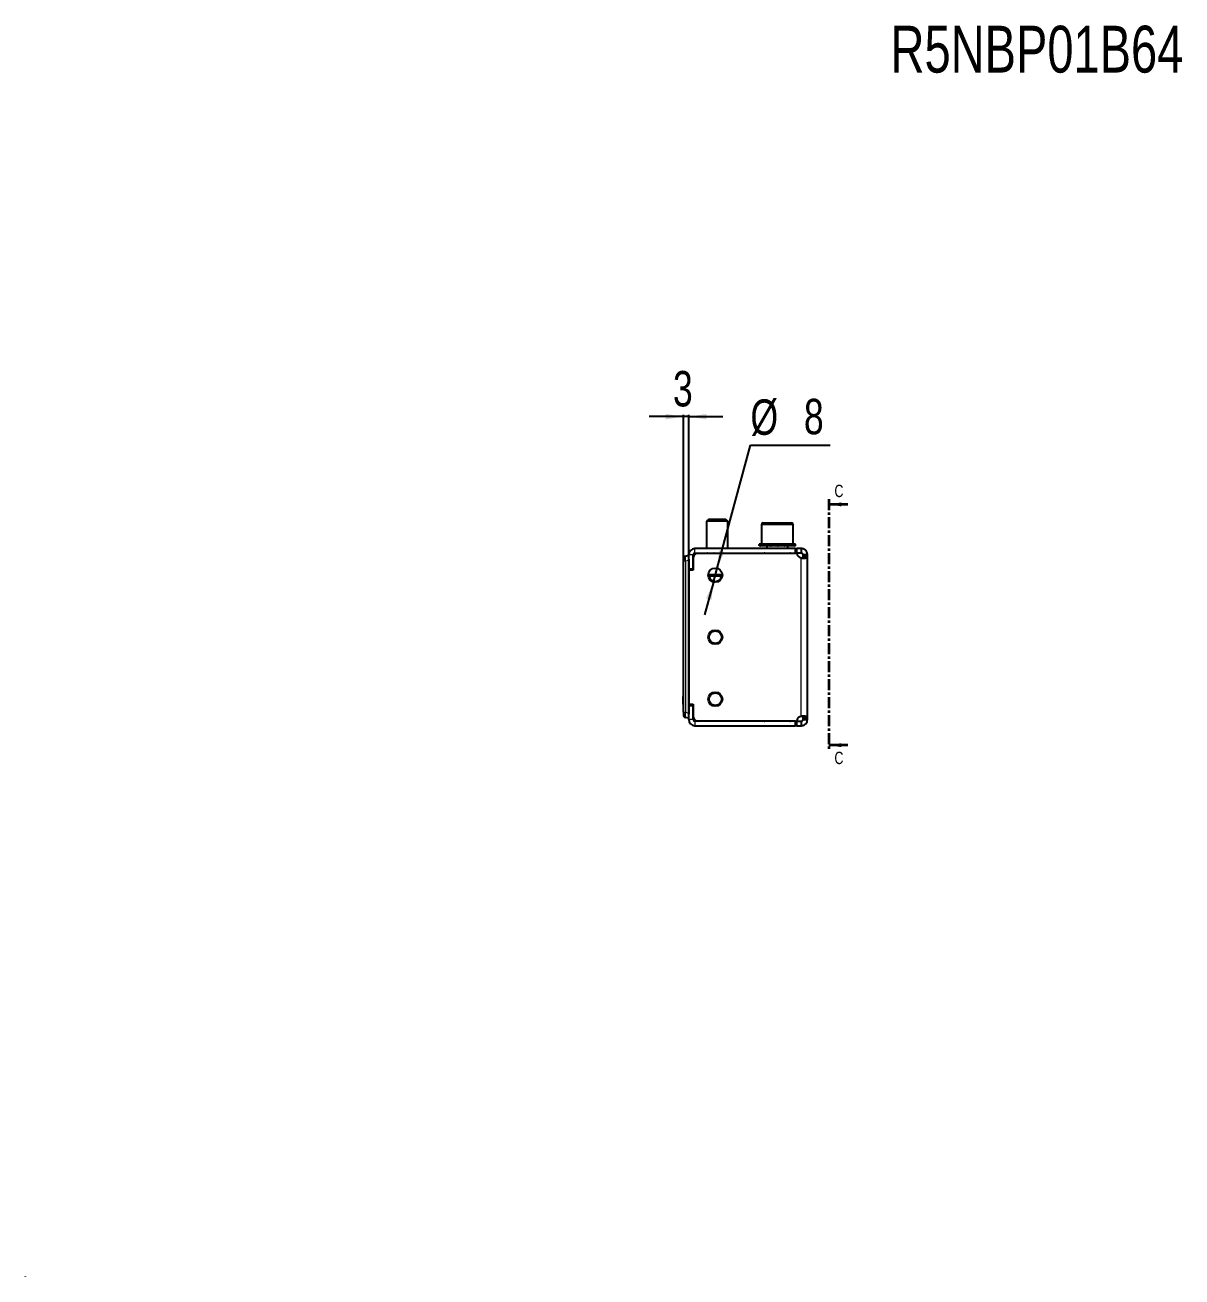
# Model space of a CAD drawing. Header units: millimetres. Extents: x -438 to 2619, y -470 to 591.
# Drawn here: x 397 to 1049, y -116 to 591 of the extents above; entities that cross this region are included whole.
import ezdxf

# ---------------------------------------------------------------- set-up
doc = ezdxf.new("R2010")
doc.units = ezdxf.units.MM
doc.linetypes.add('CENTER', pattern=[10.16, 6.35, -1.27, 1.27, -1.27])
doc.layers.add('FORMAT', color=7, linetype='Continuous')
doc.styles.add('SLDTEXTSTYLE0', font='TXT', dxfattribs={"width": 0.75})
doc.dimstyles.new('SLDDIMSTYLE1', dxfattribs={"dimtxt": 20, "dimasz": 10, "dimexe": 0, "dimexo": 0.0625, "dimgap": 5, "dimtad": 2, "dimdec": 1, "dimrnd": 1e-09, "dimzin": 12, "dimdsep": 46, "dimtxsty": 'SLDTEXTSTYLE0', "dimsah": 1, "dimcen": 0.09, "dimadec": 0, "dimazin": 3, "dimtfac": 1, "dimtmove": 0, "dimatfit": 0, "dimfxl": 0, "dimfrac": 2, "dimtolj": 1, "dimtzin": 12, "dimarcsym": 0})
doc.dimstyles.new('SLDDIMSTYLE2', dxfattribs={"dimtxt": 20, "dimasz": 10, "dimexe": 0, "dimexo": 0.0625, "dimgap": 5, "dimtad": 0, "dimtih": 1, "dimtoh": 1, "dimdec": 1, "dimrnd": 1e-09, "dimzin": 12, "dimdsep": 46, "dimtxsty": 'SLDTEXTSTYLE0', "dimsah": 1, "dimcen": 0, "dimadec": 0, "dimazin": 3, "dimtfac": 1, "dimtmove": 0, "dimatfit": 3, "dimfxl": 0, "dimfrac": 2, "dimtolj": 1, "dimtzin": 12, "dimarcsym": 0})

# ---------------------------------------------------------------- blocks, each defined once
blk = doc.blocks.new('_D_4')
at = {"layer": 'FORMAT'}
for p, q in [((768.1, 369.45), (748.87, 369.45)), ((768.1, 287.86), (768.1, 370.45)), ((771.1, 369.45), (768.1, 369.45)), ((771.1, 282.86), (771.1, 370.45)), ((771.1, 369.45), (790.34, 369.45))]:
    blk.add_line(p, q, dxfattribs=at)
for points in [[(768.1, 369.45), (758.1, 370.99), (758.1, 367.91)], [(771.1, 369.45), (781.1, 367.91), (781.1, 370.99)]]:
    blk.add_solid(points, dxfattribs=at)
at = {"layer": 'FORMAT', "insert": (762.22, 395.23), "char_height": 20, "attachment_point": 1, "style": 'SLDTEXTSTYLE0'}
blk.add_mtext('3', dxfattribs=at)
blk = doc.blocks.new('_D_5')
at = {"layer": 'FORMAT'}
for p, q in [((787.15, 283.81), (805.95, 353.42)), ((805.95, 353.42), (850.89, 353.42)), ((785.06, 276.09), (787.15, 283.81)), ((785.06, 276.09), (780.05, 257.52))]:
    blk.add_line(p, q, dxfattribs=at)
for points in [[(787.15, 283.81), (791.24, 293.06), (788.27, 293.86)], [(785.06, 276.09), (780.97, 266.83), (783.94, 266.03)]]:
    blk.add_solid(points, dxfattribs=at)
at = {"layer": 'FORMAT', "char_height": 20, "attachment_point": 1, "style": 'SLDTEXTSTYLE0'}
for s, insert in [('%%c', (805.95, 379.2)), ('8', (836.11, 379.51))]:
    blk.add_mtext(s, dxfattribs=dict(at, insert=insert))

msp = doc.modelspace()

# ---------------------------------------------------------------- linework, layer by layer
at = {"color": 7, "linetype": 'CENTER', "lineweight": 35}
msp.add_line((850.25, 322.91), (850.25, 180.96), dxfattribs=at)
at = {"color": 7, "linetype": 'Continuous', "lineweight": 35}
for p, q in [((860.89, 319.91), (850.25, 319.91)), ((860.89, 183.96), (850.25, 183.96))]:
    msp.add_line(p, q, dxfattribs=at)
at = {"color": 7, "linetype": 'Continuous', "lineweight": 25}
for p, q in [((782.18, 311.45), (781.1, 310.37)), ((792.03, 311.45), (782.18, 311.45)), ((793.1, 310.37), (792.03, 311.45)), ((781.1, 310.37), (781.1, 294.95)), ((793.1, 310.37), (781.1, 310.37)), ((793.1, 294.95), (793.1, 310.37)), ((812.1, 308.45), (812.1, 297.45)), ((813.1, 309.45), (829.1, 309.45)), ((830.1, 297.45), (830.1, 308.45)), ((810.85, 297.45), (810.85, 296.45)), ((810.86, 297.45), (810.86, 297.2)), ((811.69, 297.45), (810.86, 297.45)), ((810.86, 297.45), (810.86, 297.45)), ((811.69, 297.45), (811.79, 297.45)), ((811.79, 297.45), (811.79, 297.2)), ((813.96, 297.45), (811.79, 297.45)), ((813.96, 297.45), (814.14, 297.45)), ((814.14, 297.45), (814.14, 297.2)), ((817.31, 297.45), (814.14, 297.45)), ((817.31, 297.45), (817.55, 297.45)), ((817.55, 297.45), (817.55, 297.2)), ((821.25, 297.45), (817.55, 297.45)), ((821.24, 297.45), (821.5, 297.45)), ((821.25, 297.45), (821.32, 297.45)), ((821.45, 297.45), (821.49, 297.45)), ((821.49, 297.45), (821.49, 297.2)), ((825.16, 297.45), (821.49, 297.45)), ((825.16, 297.45), (825.38, 297.45)), ((825.38, 297.45), (825.38, 297.2)), ((828.45, 297.45), (825.38, 297.45)), ((828.45, 297.45), (828.62, 297.45)), ((828.62, 297.45), (828.62, 297.2)), ((830.63, 297.45), (828.62, 297.45)), ((830.63, 297.45), (830.72, 297.45)), ((830.72, 297.45), (830.72, 297.2)), ((831.35, 297.45), (830.72, 297.45)), ((831.35, 296.45), (831.35, 297.45)), ((769.22, 290.74), (770.9, 291.2)), ((770.9, 291.2), (771.1, 291.2)), ((771.1, 283.5), (771.1, 291.45)), ((773.6, 283.5), (773.6, 291.45)), ((773.7, 289.85), (773.7, 282.85)), ((831.2, 294.95), (774.6, 294.95)), ((774.6, 292.45), (831.2, 292.45)), ((776.2, 292.35), (831.18, 292.35)), ((776.85, 292.45), (776.85, 292.35)), ((777.15, 292.45), (777.15, 292.35)), ((778.83, 292.45), (778.83, 292.35)), ((781.78, 292.45), (781.78, 292.35)), ((785.54, 292.45), (785.54, 292.35)), ((789.53, 292.45), (789.53, 292.35)), ((793.16, 292.45), (793.16, 292.35)), ((795.86, 292.45), (795.86, 292.35)), ((797.23, 292.45), (797.23, 292.35)), ((797.35, 292.35), (797.35, 292.45)), ((810.86, 296.45), (810.86, 296.7)), ((811.69, 296.45), (810.86, 296.45)), ((810.86, 296.45), (810.86, 296.45)), ((811.69, 296.45), (811.79, 296.45)), ((811.79, 296.45), (811.79, 296.7)), ((813.96, 296.45), (811.79, 296.45)), ((813.96, 296.45), (814.14, 296.45)), ((814.14, 296.45), (814.14, 296.7)), ((817.31, 296.45), (814.14, 296.45)), ((815.1, 296.45), (815.1, 294.95)), ((817.31, 296.45), (817.55, 296.45)), ((817.55, 296.45), (817.55, 296.7)), ((821.25, 296.45), (817.55, 296.45)), ((821.25, 296.45), (821.4, 296.45)), ((821.4, 296.45), (821.49, 296.45)), ((821.49, 296.45), (821.49, 296.7)), ((825.16, 296.45), (821.49, 296.45)), ((825.16, 296.45), (825.38, 296.45)), ((825.38, 296.45), (825.38, 296.7)), ((828.45, 296.45), (825.38, 296.45)), ((827.1, 294.95), (827.1, 296.45)), ((828.45, 296.45), (828.62, 296.45)), ((828.62, 296.45), (828.62, 296.7)), ((830.63, 296.45), (828.62, 296.45)), ((830.63, 296.45), (830.72, 296.45)), ((830.72, 296.45), (830.72, 296.7)), ((831.35, 296.45), (830.72, 296.45)), ((831.2, 294.95), (832.2, 294.95)), ((832.2, 292.45), (831.2, 292.45)), ((832.2, 292.45), (832.2, 294.95)), ((834.6, 294.95), (832.2, 294.95)), ((834.6, 292.45), (832.2, 292.45)), ((834.6, 294.95), (834.6, 292.45)), ((838.1, 291.45), (835.6, 291.45)), ((835.6, 290.23), (835.6, 291.45)), ((838.1, 290.23), (835.6, 290.23)), ((838.1, 290.23), (838.1, 291.45)), ((838.1, 199.67), (838.1, 290.23)), ((768.1, 289.3), (768.1, 287.85)), ((768.1, 213.4), (768.1, 287.85)), ((770.9, 288.3), (770.9, 202.1)), ((771.1, 288.92), (771.1, 201.47)), ((771.1, 283.5), (773.6, 283.5)), ((771.1, 207.05), (771.1, 282.85)), ((773.7, 282.85), (771.1, 282.85)), ((773.7, 284.43), (773.6, 284.21)), ((790.07, 279.45), (782.14, 279.45)), ((768.1, 205.2), (768.1, 213.4)), ((767.9, 211.45), (768.1, 211.45)), ((767.9, 211.1), (768.1, 211.1)), ((767.9, 210.38), (767.9, 211.1)), ((767.9, 210.38), (768.1, 210.38)), ((767.9, 209.43), (767.9, 209.54)), ((767.9, 207.97), (768.1, 207.97)), ((767.9, 207.43), (767.9, 207.97)), ((767.9, 207.43), (768.1, 207.43)), ((767.9, 207.14), (768.1, 207.14)), ((768.1, 202.55), (768.1, 205.2)), ((771.1, 207.05), (773.7, 207.05)), ((771.1, 198.45), (771.1, 206.4)), ((771.1, 206.4), (773.6, 206.4)), ((773.6, 198.45), (773.6, 206.4)), ((773.7, 205.97), (773.6, 206.18)), ((773.7, 207.05), (773.7, 200.05)), ((768.1, 202.55), (768.1, 201.1)), ((770.9, 199.2), (769.22, 199.65)), ((771.1, 199.2), (770.9, 199.2)), ((835.6, 199.67), (838.1, 199.67)), ((835.6, 198.45), (835.6, 199.67)), ((835.6, 198.45), (838.1, 198.45)), ((838.1, 198.45), (838.1, 199.67)), ((831.2, 197.45), (774.6, 197.45)), ((774.6, 194.95), (831.2, 194.95)), ((831.18, 197.55), (776.2, 197.55)), ((831.2, 197.45), (832.2, 197.45)), ((832.2, 194.95), (831.2, 194.95)), ((832.2, 194.95), (832.2, 197.45)), ((832.2, 197.45), (834.6, 197.45)), ((832.2, 194.95), (834.6, 194.95)), ((834.6, 197.45), (834.6, 194.95)), ((396.58, -116.1), (396.58, -116.3))]:
    msp.add_line(p, q, dxfattribs=at)
at = {"color": 8, "linetype": 'Continuous', "lineweight": 18}
for p, q in [((830.1, 308.45), (812.1, 308.45)), ((773.6, 291.45), (771.1, 291.45)), ((774.6, 292.45), (774.6, 294.95)), ((831.2, 292.45), (831.2, 294.95)), ((769.22, 287.85), (768.1, 287.85)), ((770.9, 288.3), (769.22, 287.85)), ((769.22, 287.85), (769.22, 202.55)), ((771.3, 283.5), (771.3, 282.85)), ((834.6, 200.22), (834.6, 289.67)), ((782.14, 280.45), (790.07, 280.45)), ((767.9, 209.25), (768.1, 209.25)), ((771.3, 207.05), (771.3, 206.4)), ((768.1, 202.55), (769.22, 202.55)), ((769.22, 202.55), (770.9, 202.1)), ((773.6, 198.45), (771.1, 198.45)), ((774.6, 197.45), (774.6, 194.95)), ((831.2, 194.95), (831.2, 197.45))]:
    msp.add_line(p, q, dxfattribs=at)
at = {"color": 7, "linetype": 'Continuous', "lineweight": 25}
for centre, radius in [((786.1, 279.95), 4), ((786.1, 244.95), 4), ((786.1, 244.95), 3.5), ((786.1, 209.95), 4), ((786.1, 209.95), 3.5)]:
    msp.add_circle(centre, radius, dxfattribs=at)
for centre, radius, start, end in [((813.1, 308.45), 1, 90, 180), ((829.1, 308.45), 1, 0, 90), ((769.6, 289.3), 1.5, 105, 180), ((774.6, 291.45), 3.5, 90, 180), ((774.6, 291.45), 1, 90, 180), ((776.2, 289.85), 2.5, 90, 180), ((813.75, 292.1), 0.35, 45.58469, 90), ((828.45, 292.1), 0.35, 90, 134.41531), ((831.18, 291.35), 1, 22.88538, 90), ((835.33, 293.1), 3.5, 202.88538, 258.10519), ((786.1, 279.95), 3.5, 188.21321, 351.78679), ((769.6, 201.1), 1.5, 180, 255), ((774.6, 198.45), 3.5, 180, 270), ((774.6, 198.45), 1, 180, 270), ((776.2, 200.05), 2.5, 180, 270), ((831.18, 198.55), 1, 270, 337.11462), ((835.33, 196.8), 3.5, 101.89481, 157.11462), ((813.75, 197.8), 0.35, 270, 314.41531), ((828.45, 197.8), 0.35, 225.58469, 270)]:
    msp.add_arc(centre, radius, start, end, dxfattribs=at)
at = {"color": 8, "linetype": 'Continuous', "lineweight": 18}
for centre, major_axis, start_param, end_param in [((769.6, 287.74), (-0.38, 3), 0.016741, 1.520499), ((769.6, 202.65), (0.38, 3), 1.621093, 3.124852)]:
    msp.add_ellipse(centre, major_axis=major_axis, ratio=0.123038, start_param=start_param, end_param=end_param, dxfattribs=at)
at = {"color": 7, "linetype": 'Continuous', "lineweight": 25}
for centre, major_axis, start_param, end_param in [((782.5, 291.2), (-11.57, -3.1), 6.030113, 6.216148), ((782.5, 199.2), (-11.57, 3.1), 0.067037, 0.253072)]:
    msp.add_ellipse(centre, major_axis=major_axis, ratio=0.250563, start_param=start_param, end_param=end_param, dxfattribs=at)
for points, knots in [([(810.86, 297.2), (810.86, 297.24), (810.86, 297.3), (810.86, 297.38), (810.86, 297.43), (810.86, 297.45)], [0, 0, 0, 0, 0.4999808, 0.7499881, 1, 1, 1, 1]), ([(811.79, 297.2), (811.77, 297.24), (811.75, 297.3), (811.71, 297.38), (811.7, 297.43), (811.69, 297.45)], [0, 0, 0, 0, 0.499981, 0.749988, 1, 1, 1, 1]), ([(814.14, 297.2), (814.11, 297.24), (814.06, 297.3), (814, 297.38), (813.97, 297.43), (813.96, 297.45)], [0, 0, 0, 0, 0.499981, 0.749988, 1, 1, 1, 1]), ([(817.55, 297.2), (817.51, 297.24), (817.45, 297.3), (817.37, 297.38), (817.33, 297.43), (817.31, 297.45)], [0, 0, 0, 0, 0.499981, 0.749988, 1, 1, 1, 1]), ([(821.49, 297.2), (821.45, 297.24), (821.39, 297.3), (821.31, 297.38), (821.27, 297.43), (821.25, 297.45)], [0, 0, 0, 0, 0.499981, 0.749988, 1, 1, 1, 1]), ([(821.49, 297.2), (821.48, 297.27), (821.45, 297.4), (821.41, 297.43), (821.4, 297.45)], [0, 0, 0, 0, 0.561794, 1, 1, 1, 1]), ([(825.38, 297.2), (825.35, 297.24), (825.29, 297.3), (825.21, 297.38), (825.18, 297.43), (825.16, 297.45)], [0, 0, 0, 0, 0.499981, 0.749988, 1, 1, 1, 1]), ([(828.62, 297.2), (828.59, 297.24), (828.55, 297.3), (828.49, 297.38), (828.47, 297.43), (828.45, 297.45)], [0, 0, 0, 0, 0.499981, 0.749988, 1, 1, 1, 1]), ([(830.72, 297.2), (830.7, 297.24), (830.68, 297.3), (830.65, 297.38), (830.63, 297.43), (830.63, 297.45)], [0, 0, 0, 0, 0.499981, 0.749988, 1, 1, 1, 1]), ([(777.11, 292.35), (777.11, 292.36), (777.1, 292.39), (777.09, 292.43), (777.09, 292.45)], [0, 0, 0, 0, 0.374848, 1, 1, 1, 1]), ([(778.75, 292.35), (778.74, 292.36), (778.72, 292.39), (778.7, 292.43), (778.69, 292.45)], [0, 0, 0, 0, 0.374848, 1, 1, 1, 1]), ([(781.65, 292.35), (781.64, 292.36), (781.61, 292.39), (781.59, 292.43), (781.57, 292.45)], [0, 0, 0, 0, 0.374848, 1, 1, 1, 1]), ([(785.39, 292.35), (785.38, 292.36), (785.34, 292.39), (785.31, 292.43), (785.29, 292.45)], [0, 0, 0, 0, 0.374848, 1, 1, 1, 1]), ([(789.39, 292.35), (789.38, 292.36), (789.34, 292.39), (789.31, 292.43), (789.29, 292.45)], [0, 0, 0, 0, 0.374848, 1, 1, 1, 1]), ([(793.04, 292.35), (793.03, 292.36), (793, 292.39), (792.97, 292.43), (792.96, 292.45)], [0, 0, 0, 0, 0.374848, 1, 1, 1, 1]), ([(795.78, 292.35), (795.78, 292.36), (795.76, 292.39), (795.74, 292.43), (795.73, 292.45)], [0, 0, 0, 0, 0.374848, 1, 1, 1, 1]), ([(797.21, 292.35), (797.21, 292.36), (797.2, 292.39), (797.2, 292.43), (797.19, 292.45)], [0, 0, 0, 0, 0.374848, 1, 1, 1, 1]), ([(810.86, 296.45), (810.86, 296.47), (810.86, 296.51), (810.86, 296.59), (810.86, 296.66), (810.86, 296.7)], [0, 0, 0, 0, 0.25014, 0.50028, 1, 1, 1, 1]), ([(811.69, 296.45), (811.7, 296.47), (811.71, 296.51), (811.75, 296.59), (811.77, 296.66), (811.79, 296.7)], [0, 0, 0, 0, 0.2501401, 0.5002802, 1, 1, 1, 1]), ([(813.96, 296.45), (813.97, 296.47), (814, 296.51), (814.06, 296.59), (814.11, 296.66), (814.14, 296.7)], [0, 0, 0, 0, 0.25014, 0.50028, 1, 1, 1, 1]), ([(817.31, 296.45), (817.33, 296.47), (817.37, 296.51), (817.45, 296.59), (817.51, 296.66), (817.55, 296.7)], [0, 0, 0, 0, 0.25014, 0.50028, 1, 1, 1, 1]), ([(821.25, 296.45), (821.27, 296.47), (821.31, 296.51), (821.39, 296.59), (821.45, 296.66), (821.49, 296.7)], [0, 0, 0, 0, 0.2501401, 0.5002802, 1, 1, 1, 1]), ([(821.49, 296.7), (821.48, 296.62), (821.45, 296.49), (821.41, 296.46), (821.4, 296.45)], [0, 0, 0, 0, 0.561794, 1, 1, 1, 1]), ([(825.16, 296.45), (825.18, 296.47), (825.21, 296.51), (825.29, 296.59), (825.35, 296.66), (825.38, 296.7)], [0, 0, 0, 0, 0.25014, 0.50028, 1, 1, 1, 1]), ([(828.45, 296.45), (828.47, 296.47), (828.49, 296.51), (828.55, 296.59), (828.59, 296.66), (828.62, 296.7)], [0, 0, 0, 0, 0.25014, 0.50028, 1, 1, 1, 1]), ([(830.63, 296.45), (830.63, 296.47), (830.65, 296.51), (830.68, 296.59), (830.7, 296.66), (830.72, 296.7)], [0, 0, 0, 0, 0.2501401, 0.5002802, 1, 1, 1, 1]), ([(838.1, 291.45), (838.09, 291.71), (838.06, 292.2), (837.77, 293.02), (837.31, 293.73), (836.68, 294.29), (836.07, 294.65), (835.36, 294.9), (834.86, 294.93), (834.6, 294.95)], [0, 0, 0, 0, 0.144067, 0.271276, 0.474907, 0.597997, 0.726338, 0.860245, 1, 1, 1, 1]), ([(835.6, 291.45), (835.59, 291.59), (835.57, 291.78), (835.44, 292), (835.34, 292.14), (835.2, 292.26), (835.02, 292.36), (834.82, 292.43), (834.68, 292.44), (834.6, 292.45)], [0, 0, 0, 0, 0.294103, 0.406373, 0.497014, 0.611853, 0.731691, 0.860101, 1, 1, 1, 1]), ([(834.6, 289.67), (834.92, 289.66), (835.51, 289.63), (836.46, 289.61), (837.32, 289.65), (837.98, 289.87), (838.06, 290.1), (838.1, 290.23)], [0, 0, 0, 0, 0.17084, 0.319217, 0.548103, 0.767822, 1, 1, 1, 1]), ([(834.6, 289.67), (834.69, 289.66), (834.86, 289.63), (835.08, 289.62), (835.25, 289.63), (835.38, 289.68), (835.47, 289.77), (835.58, 289.94), (835.59, 290.11), (835.6, 290.23)], [0, 0, 0, 0, 0.154359, 0.287283, 0.400435, 0.496544, 0.604314, 0.723151, 1, 1, 1, 1]), ([(767.9, 211.1), (767.9, 211.21), (767.9, 211.42), (767.9, 211.44), (767.9, 211.45)], [0, 0, 0, 0, 0.5368, 1, 1, 1, 1]), ([(767.9, 209.25), (767.9, 209.42), (767.9, 209.75), (767.9, 210.17), (767.9, 210.36), (767.9, 210.45)], [0, 0, 0, 0, 0.346986, 0.702168, 1, 1, 1, 1]), ([(767.9, 208.1), (767.9, 208.13), (767.9, 208.26), (767.9, 208.66), (767.9, 209.06), (767.9, 209.25)], [0, 0, 0, 0, 0.136302, 0.576865, 1, 1, 1, 1]), ([(767.9, 207.14), (767.9, 207.16), (767.9, 207.18), (767.9, 207.36), (767.9, 207.43)], [0, 0, 0, 0, 0.577653, 1, 1, 1, 1]), ([(838.1, 199.67), (838.05, 199.79), (837.96, 200.01), (837.39, 200.21), (836.8, 200.27), (836.16, 200.3), (835.42, 200.28), (834.88, 200.24), (834.6, 200.22)], [0, 0, 0, 0, 0.254149, 0.448213, 0.574908, 0.708872, 0.850468, 1, 1, 1, 1]), ([(834.6, 197.45), (834.69, 197.45), (834.84, 197.46), (835.05, 197.55), (835.22, 197.65), (835.35, 197.77), (835.46, 197.91), (835.58, 198.15), (835.59, 198.32), (835.6, 198.45)], [0, 0, 0, 0, 0.156786, 0.290809, 0.403501, 0.497298, 0.607133, 0.726181, 1, 1, 1, 1]), ([(834.6, 194.95), (834.9, 194.97), (835.45, 195.01), (836.35, 195.36), (837.24, 196.03), (837.96, 197.14), (838.06, 198), (838.1, 198.45)], [0, 0, 0, 0, 0.16069, 0.301312, 0.521951, 0.753573, 1, 1, 1, 1]), ([(835.6, 199.67), (835.59, 199.79), (835.57, 199.99), (835.42, 200.2), (835.29, 200.25), (835.24, 200.26)], [0, 0, 0, 0, 0.488232, 0.819706, 1, 1, 1, 1])]:
    msp.add_open_spline(points, degree=3, knots=knots, dxfattribs=at)
at = {"color": 7, "linetype": 'Continuous', "lineweight": 35}
for points in [[(850.25, 319.91), (857.25, 318.79), (857.25, 321.03)], [(850.25, 183.96), (857.25, 182.84), (857.25, 185.08)]]:
    msp.add_solid(points, dxfattribs=at)

# ---------------------------------------------------------------- texts
at = {"color": 7, "linetype": 'Continuous', "char_height": 7, "attachment_point": 1, "style": 'SLDTEXTSTYLE0'}
for insert in [(853.33, 331.02), (853.33, 180.26)]:
    msp.add_mtext('C', dxfattribs=dict(at, insert=insert))
at = {"layer": 'FORMAT', "insert": (885, 590.17), "char_height": 26.458, "attachment_point": 1, "style": 'SLDTEXTSTYLE0'}
msp.add_mtext('R5NBP01B64', dxfattribs=at)

# ---------------------------------------------------------------- dimensions: what is measured, and where the dimension line sits
at = {"layer": 'FORMAT'}
dim = msp.add_linear_dim(base=(768.1, 369.45), p1=(771.1, 282.85), p2=(768.1, 287.85), dimstyle='SLDDIMSTYLE1', dxfattribs=at)
dim.commit()
dim.dimension.update_dxf_attribs({"geometry": '_D_4', "text_midpoint": (769.6, 369.45), "dimtype": 160})
dim = msp.add_diameter_dim_2p(p1=(787.15, 283.81), p2=(785.06, 276.09), dimstyle='SLDDIMSTYLE2', dxfattribs=at)
dim.commit()
dim.dimension.update_dxf_attribs({"geometry": '_D_5', "text_midpoint": (828.42, 369.45), "dimtype": 163})

doc.saveas('drawing.dxf')
